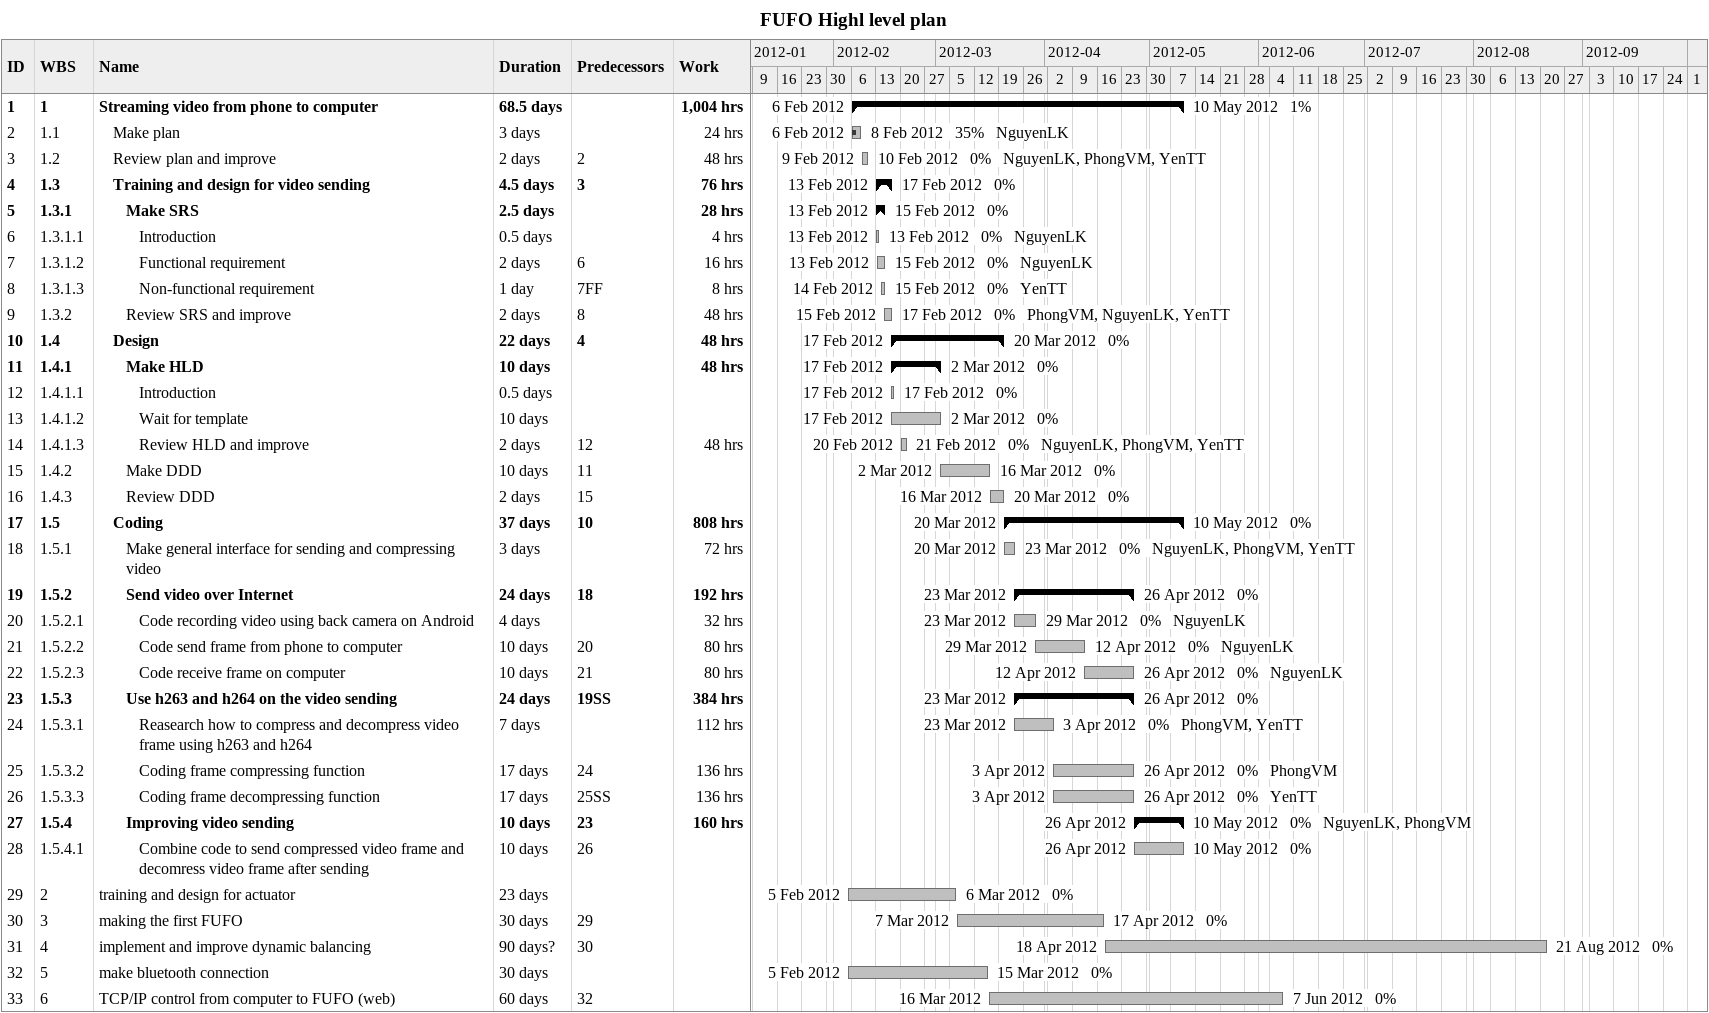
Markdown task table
FUFO Highl level plan

| ID | WBS | Task | Duration | Start | Finish | Predecessors | Resources | % complete | Work (h) |
|---|---|---|---|---|---|---|---|---|---|
| 1 | 1 | **Streaming video from phone to computer** | 68.5d | 2012-02-06 | 2012-05-10 |  |  | 1 | 1004 |
| 2 | 1.1 | Make plan | 3d | 2012-02-06 | 2012-02-08 |  | NguyenLK | 35 | 24 |
| 3 | 1.2 | Review plan and improve | 2d | 2012-02-09 | 2012-02-10 | 2 | NguyenLK, PhongVM, YenTT | 0 | 48 |
| 4 | 1.3 | **Training and design for video sending** | 4.5d | 2012-02-13 | 2012-02-17 | 3 |  | 0 | 76 |
| 5 | 1.3.1 | **Make SRS** | 2.5d | 2012-02-13 | 2012-02-15 |  |  | 0 | 28 |
| 6 | 1.3.1.1 | Introduction | 0.5d | 2012-02-13 | 2012-02-13 |  | NguyenLK | 0 | 4 |
| 7 | 1.3.1.2 | Functional requirement | 2d | 2012-02-13 | 2012-02-15 | 6 | NguyenLK | 0 | 16 |
| 8 | 1.3.1.3 | Non-functional requirement | 1d | 2012-02-14 | 2012-02-15 | 7FF | YenTT | 0 | 8 |
| 9 | 1.3.2 | Review SRS and improve | 2d | 2012-02-15 | 2012-02-17 | 8 | PhongVM, NguyenLK, YenTT | 0 | 48 |
| 10 | 1.4 | **Design** | 22d | 2012-02-17 | 2012-03-20 | 4 |  | 0 | 48 |
| 11 | 1.4.1 | **Make HLD** | 10d | 2012-02-17 | 2012-03-02 |  |  | 0 | 48 |
| 12 | 1.4.1.1 | Introduction | 0.5d | 2012-02-17 | 2012-02-17 |  |  | 0 |  |
| 13 | 1.4.1.2 | Wait for template | 10d | 2012-02-17 | 2012-03-02 |  |  | 0 |  |
| 14 | 1.4.1.3 | Review HLD and improve | 2d | 2012-02-20 | 2012-02-21 | 12 | NguyenLK, PhongVM, YenTT | 0 | 48 |
| 15 | 1.4.2 | Make DDD | 10d | 2012-03-02 | 2012-03-16 | 11 |  | 0 |  |
| 16 | 1.4.3 | Review DDD | 2d | 2012-03-16 | 2012-03-20 | 15 |  | 0 |  |
| 17 | 1.5 | **Coding** | 37d | 2012-03-20 | 2012-05-10 | 10 |  | 0 | 808 |
| 18 | 1.5.1 | Make general interface for sending and compressing video | 3d | 2012-03-20 | 2012-03-23 |  | NguyenLK, PhongVM, YenTT | 0 | 72 |
| 19 | 1.5.2 | **Send video over Internet** | 24d | 2012-03-23 | 2012-04-26 | 18 |  | 0 | 192 |
| 20 | 1.5.2.1 | Code recording video using back camera on Android | 4d | 2012-03-23 | 2012-03-29 |  | NguyenLK | 0 | 32 |
| 21 | 1.5.2.2 | Code send frame from phone to computer | 10d | 2012-03-29 | 2012-04-12 | 20 | NguyenLK | 0 | 80 |
| 22 | 1.5.2.3 | Code receive frame on computer | 10d | 2012-04-12 | 2012-04-26 | 21 | NguyenLK | 0 | 80 |
| 23 | 1.5.3 | **Use h263 and h264 on the video sending** | 24d | 2012-03-23 | 2012-04-26 | 19SS |  | 0 | 384 |
| 24 | 1.5.3.1 | Reasearch how to compress and decompress video frame using h263 and h264 | 7d | 2012-03-23 | 2012-04-03 |  | PhongVM, YenTT | 0 | 112 |
| 25 | 1.5.3.2 | Coding frame compressing function | 17d | 2012-04-03 | 2012-04-26 | 24 | PhongVM | 0 | 136 |
| 26 | 1.5.3.3 | Coding frame decompressing function | 17d | 2012-04-03 | 2012-04-26 | 25SS | YenTT | 0 | 136 |
| 27 | 1.5.4 | **Improving video sending** | 10d | 2012-04-26 | 2012-05-10 | 23 | NguyenLK, PhongVM | 0 | 160 |
| 28 | 1.5.4.1 | Combine code to send compressed video frame and decomress video frame after sending | 10d | 2012-04-26 | 2012-05-10 | 26 |  | 0 |  |
| 29 | 2 | training and design for actuator | 23d | 2012-02-05 | 2012-03-06 |  |  | 0 |  |
| 30 | 3 | making the first FUFO | 30d | 2012-03-07 | 2012-04-17 | 29 |  | 0 |  |
| 31 | 4 | implement and improve dynamic balancing | 90d? | 2012-04-18 | 2012-08-21 | 30 |  | 0 |  |
| 32 | 5 | make bluetooth connection | 30d | 2012-02-05 | 2012-03-15 |  |  | 0 |  |
| 33 | 6 | TCP/IP control from computer to FUFO (web) | 60d | 2012-03-16 | 2012-06-07 | 32 |  | 0 |  |
